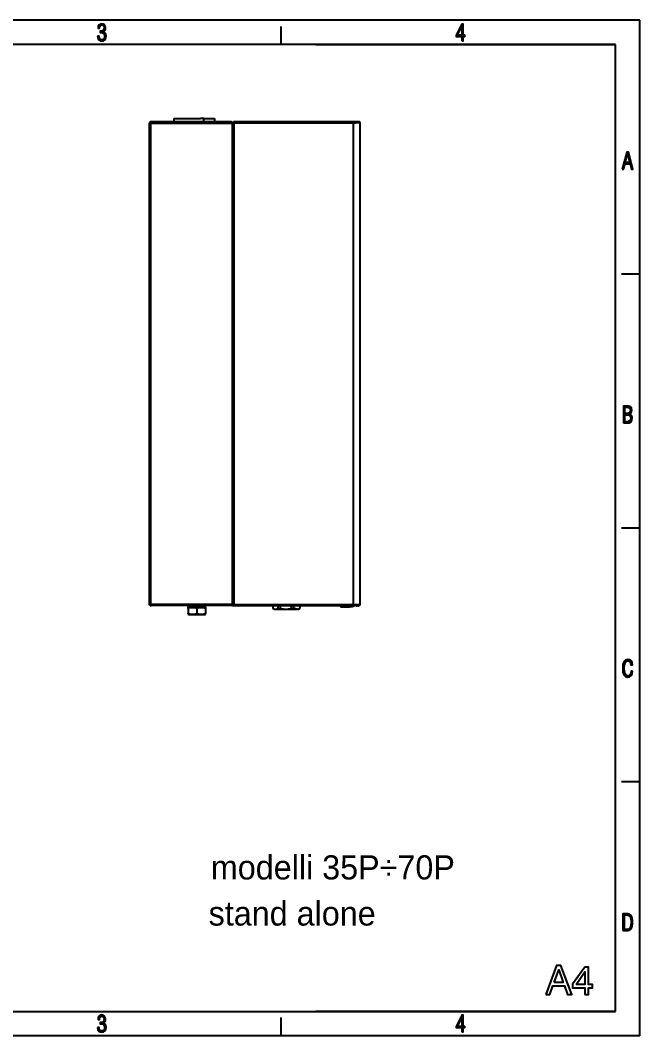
# Model space of a CAD drawing. Extents: x 0 to 2970, y 0 to 2100.
# Drawn here: x 1688 to 2970, y 0 to 2100 of the extents above; entities that cross this region are included whole.
import ezdxf

# ---------------------------------------------------------------- set-up
doc = ezdxf.new("R2010")
doc.units = 0
doc.header["$MEASUREMENT"] = 0
doc.layers.get('0').update_dxf_attribs({"linetype": 'CONTINUOUS'})

msp = doc.modelspace()

# ---------------------------------------------------------------- linework, layer by layer
at = {"color": 7}
for p, q in [((2970, 2100), (0, 2100)), ((2970, 0), (2970, 2100)), ((2228, 2050), (2228, 2087.5)), ((2920, 2050), (50, 2050)), ((2300, 2050), (2920, 2050)), ((2920, 50), (2920, 2050)), ((2920, 50), (2920, 2050)), ((2005.8, 1896.9), (2005.8, 1889.7)), ((2005.8, 1896.9), (2006.8, 1896.9)), ((2006.8, 1896.9), (2009.2, 1896.9)), ((2009.2, 1896.9), (2012.9, 1896.9)), ((2012.9, 1896.9), (2017.8, 1896.9)), ((2017.8, 1896.9), (2023.8, 1896.9)), ((2023.8, 1896.9), (2030.6, 1896.9)), ((2030.6, 1896.9), (2037.9, 1896.9)), ((2037.9, 1896.9), (2045.6, 1896.9)), ((2045.6, 1896.9), (2053.4, 1896.9)), ((2053.4, 1896.9), (2061, 1896.9)), ((2068.2, 1896.9), (2061, 1896.9)), ((2068.2, 1889.7), (2068.2, 1896.9)), ((2068.2, 1896.9), (2074.6, 1896.9)), ((2074.6, 1896.9), (2080.2, 1896.9)), ((2080.2, 1896.9), (2084.6, 1896.9)), ((2084.6, 1896.9), (2087.8, 1896.9)), ((2087.8, 1896.9), (2089.7, 1896.9)), ((2089.7, 1896.9), (2090.1, 1896.9)), ((2090.1, 1896.9), (2090.1, 1889.7)), ((1956.5, 1889.2), (1955.9, 1887.9)), ((1955.9, 1887.9), (1955.9, 1887.1)), ((1956.7, 1887.9), (1955.9, 1887.9)), ((1955.9, 1887.1), (1956.5, 1887.1)), ((1955.9, 890.5), (1955.9, 1887.1)), ((1956.7, 1889.3), (1956.5, 1889.2)), ((1956.5, 1887.1), (1957.7, 1887.1)), ((1956.7, 1888.9), (1956.7, 1889.7)), ((2119.3, 1889.7), (1956.7, 1889.7)), ((1956.7, 1888.9), (1957, 1888.7)), ((1956.7, 1888.9), (2127.6, 1888.9)), ((1956.7, 1888.9), (1956.7, 1888.1)), ((1956.7, 1888.1), (1957, 1888)), ((1956.7, 1887.9), (1956.8, 1888.1)), ((1956.7, 1887.9), (1956.7, 1887.1)), ((1957, 1888.7), (1957.2, 1888.4)), ((1957, 1888), (1957.2, 1887.8)), ((1957.2, 1888.4), (1957.4, 1887.9)), ((1957.4, 1887.6), (1957.2, 1887.8)), ((1957.4, 1887.9), (1957.7, 1887.1)), ((1957.7, 1887.1), (1957.4, 1887.6)), ((1957.7, 1887.1), (2126.7, 1887.1)), ((1957.7, 1887.1), (1957.7, 890.5)), ((2125.3, 1889.7), (2119.3, 1889.7)), ((2119.3, 1889.7), (2119.3, 1888.9)), ((2125.3, 1889.7), (2125.3, 1888.9)), ((2125.3, 1889.7), (2126.5, 1889.2)), ((2126.5, 1889.2), (2126.7, 1888.9)), ((2126.7, 1887.1), (2127, 1887.9)), ((2126.7, 1887.1), (2127.2, 1887.7)), ((2126.7, 1887.1), (2127.5, 1887.7)), ((2126.7, 1887.1), (2127, 1887.6)), ((2126.7, 1887.1), (2126.7, 891.5)), ((2127, 1887.9), (2127.2, 1888.4)), ((2127, 1887.6), (2127.2, 1887.8)), ((2127.1, 1887.7), (2127.1, 1887.5)), ((2127.2, 1888.4), (2127.4, 1888.7)), ((2127.6, 1888.4), (2127.2, 1887.7)), ((2127.2, 1887.8), (2127.4, 1888)), ((2127.4, 1888.7), (2127.6, 1888.9)), ((2127.4, 1888), (2127.4, 1888)), ((2127.5, 1887.7), (2128, 1888)), ((2127.6, 1888.4), (2127.6, 1888.9)), ((2127.7, 1888.9), (2127.6, 1888.4)), ((2127.7, 1888.9), (2128.5, 1888.9)), ((2128, 1888), (2128.3, 1888.4)), ((2128.5, 1888.9), (2128.3, 1888.4)), ((2128.5, 1888.9), (2128.5, 891.5)), ((2129.3, 1888.8), (2128.5, 1888.8)), ((2128.5, 1888.8), (2128.5, 890.6)), ((2128.5, 1888.7), (2128.5, 1888.8)), ((2128.9, 1888.5), (2128.5, 1888.7)), ((2129.5, 1888.2), (2128.9, 1888.5)), ((2129.3, 1889.7), (2129.3, 1888.9)), ((2377.7, 1889.7), (2129.3, 1889.7)), ((2129.4, 1889.7), (2129.3, 1889.7)), ((2129.3, 1888.8), (2129.3, 1888.9)), ((2129.3, 1888.9), (2129.4, 1888.9)), ((2129.3, 1888.8), (2129.3, 1888.7)), ((2129.3, 1888.7), (2129.5, 1888.5)), ((2129.4, 1889.7), (2129.7, 1889.4)), ((2129.7, 1888.7), (2129.4, 1888.9)), ((2129.9, 1888.2), (2129.5, 1888.5)), ((2130.3, 1887.9), (2129.5, 1888.2)), ((2129.7, 1889.4), (2130, 1888.8)), ((2130, 1888.4), (2129.7, 1888.7)), ((2130.3, 1887.9), (2129.9, 1888.2)), ((2130, 1888.8), (2130.3, 1887.9)), ((2130.3, 1887.9), (2130, 1888.4)), ((2130.3, 1887.9), (2130.3, 891.5)), ((2130.3, 1887.9), (2377.7, 1887.9)), ((2377.7, 1889.7), (2377.7, 1887.9)), ((2377.7, 1889.7), (2377.7, 1887.9)), ((2377.7, 1889.7), (2377.7, 1889.7)), ((2381.4, 1889.7), (2377.7, 1889.7)), ((2377.7, 891.5), (2377.7, 1887.9)), ((2377.7, 1887.9), (2382, 1887.9)), ((2384.8, 1889.7), (2381.4, 1889.7)), ((2385.8, 1887.9), (2382, 1887.9)), ((2387.4, 1889.7), (2384.8, 1889.7)), ((2388.9, 1887.9), (2385.8, 1887.9)), ((2389.1, 1889.7), (2387.4, 1889.7)), ((2390.9, 1887.9), (2388.9, 1887.9)), ((2389.7, 1889.7), (2389.1, 1889.7)), ((2391, 1889.2), (2389.7, 1889.7)), ((2391.5, 1887.9), (2390.9, 1887.9)), ((2391.5, 1887.9), (2391, 1889.2)), ((2391.5, 891.5), (2391.5, 1887.9)), ((2970, 1575), (2932.5, 1575)), ((2970, 1050), (2932.5, 1050)), ((1956.5, 890.5), (1955.9, 890.5)), ((1957.7, 890.5), (1956.5, 890.5)), ((1956.7, 890.5), (1956.7, 890.5)), ((1956.7, 890.5), (1956.7, 889.7)), ((1956.7, 889.7), (1959.2, 889.7)), ((1957.7, 890.5), (1959.2, 890.5)), ((2126.7, 891.5), (1959.2, 891.5)), ((1959.2, 891.5), (1959.2, 890.5)), ((1959.2, 890.3), (1959.2, 890.5)), ((1959.2, 889.7), (1959.2, 890.3)), ((2127.7, 889.7), (1959.2, 889.7)), ((2035.7, 887.2), (2053.7, 887.2)), ((2035.7, 885.7), (2035.7, 887.2)), ((2035.7, 883.2), (2035.7, 885.7)), ((2035.7, 885.7), (2044.7, 885.7)), ((2035.7, 883.2), (2035.7, 874.2)), ((2036.7, 888.2), (2053.7, 888.2)), ((2040.7, 889.7), (2040.7, 888.2)), ((2040.8, 889.7), (2040.8, 888.1)), ((2040.8, 888.1), (2041.5, 888.1)), ((2042.1, 886.1), (2040.8, 888.1)), ((2043.4, 888.1), (2041.5, 888.1)), ((2043.6, 886.1), (2042.1, 886.1)), ((2043.4, 888.1), (2046.4, 888.1)), ((2046.3, 886.1), (2043.6, 886.1)), ((2044.7, 885.7), (2053.7, 885.7)), ((2050.1, 886.1), (2046.3, 886.1)), ((2046.4, 888.1), (2050.1, 888.1)), ((2050.1, 888.1), (2054.3, 888.1)), ((2054.3, 886.1), (2050.1, 886.1)), ((2053.7, 888.2), (2070.7, 888.2)), ((2053.7, 887.2), (2071.7, 887.2)), ((2053.7, 885.7), (2071.6, 885.7)), ((2053.7, 883.2), (2053.7, 874.2)), ((2054.3, 888.1), (2054.3, 889.7)), ((2054.3, 886.1), (2054.3, 888.1)), ((2054.3, 888.1), (2058.5, 888.1)), ((2058.5, 886.1), (2054.3, 886.1)), ((2058.5, 888.1), (2062.2, 888.1)), ((2062.2, 886.1), (2058.5, 886.1)), ((2062.2, 888.1), (2065.2, 888.1)), ((2065, 886.1), (2062.2, 886.1)), ((2066.4, 886.1), (2065, 886.1)), ((2065.2, 888.1), (2067.1, 888.1)), ((2067.8, 888.1), (2066.4, 886.1)), ((2066.7, 889.7), (2066.7, 888.2)), ((2067.1, 888.1), (2067.8, 888.1)), ((2067.8, 888.1), (2067.8, 889.7)), ((2071.6, 886.2), (2071.6, 885.7)), ((2071.6, 886.2), (2071.7, 886.2)), ((2071.6, 885.7), (2071.6, 883.2)), ((2071.6, 883.2), (2071.6, 874.2)), ((2071.7, 886.2), (2071.7, 887.2)), ((2126.7, 891.5), (2127, 891.1)), ((2126.7, 891.5), (2127, 890.7)), ((2128, 891.5), (2126.7, 891.5)), ((2127, 891.1), (2127.2, 890.8)), ((2127, 890.7), (2127.2, 890.3)), ((2127.4, 890.6), (2127.2, 890.8)), ((2127.2, 890.3), (2127.4, 889.9)), ((2127.7, 890.5), (2127.4, 890.6)), ((2127.7, 889.7), (2127.4, 889.9)), ((2127.7, 890.8), (2127.7, 891.5)), ((2127.7, 890.5), (2127.7, 890.8)), ((2127.7, 890.5), (2128.5, 890.5)), ((2127.7, 890.5), (2127.7, 889.7)), ((2127.7, 889.7), (2128.5, 889.7)), ((2128.5, 891.5), (2128, 891.5)), ((2128.9, 891), (2128.5, 890.7)), ((2128.5, 890.7), (2128.5, 890.6)), ((2128.5, 890.5), (2129.2, 890.7)), ((2128.5, 890.6), (2128.9, 890.6)), ((2128.5, 890.5), (2128.5, 889.7)), ((2128.7, 889.8), (2128.5, 889.7)), ((2128.5, 889.7), (2377.7, 889.7)), ((2129.2, 890.1), (2128.7, 889.8)), ((2129.5, 891.3), (2128.9, 891)), ((2129.2, 890.7), (2129.8, 891.1)), ((2129.8, 890.7), (2129.2, 890.1)), ((2129.5, 891), (2129.4, 890.8)), ((2130.3, 891.5), (2129.5, 891.3)), ((2129.9, 891.3), (2129.5, 891)), ((2129.8, 890.7), (2130.3, 891.5)), ((2129.8, 891.1), (2130.3, 891.5)), ((2130.3, 891.5), (2129.9, 891.3)), ((2130.3, 891.5), (2377.7, 891.5)), ((2210.8, 889.7), (2210.8, 883.7)), ((2210.8, 889.7), (2210.8, 883.7)), ((2210.8, 883.7), (2210.8, 883.7)), ((2213.4, 882.2), (2210.8, 883.7)), ((2213.4, 882.2), (2260.2, 882.2)), ((2221.4, 889.7), (2221.4, 883.7)), ((2221.4, 883.7), (2225.9, 883.7)), ((2225.9, 889.7), (2225.9, 883.7)), ((2249, 889.7), (2249, 883.7)), ((2249, 883.7), (2253.9, 883.7)), ((2253.9, 889.7), (2253.9, 883.7)), ((2260.2, 882.2), (2264.3, 882.2)), ((2264.3, 882.2), (2266.8, 883.7)), ((2266.5, 889.7), (2266.5, 883.7)), ((2266.5, 883.7), (2266.8, 883.7)), ((2266.8, 889.7), (2266.8, 883.7)), ((2349.1, 889.5), (2348.9, 889.7)), ((2348.9, 889.7), (2349.4, 889.2)), ((2349.6, 889.1), (2349.1, 889.5)), ((2349.4, 889.2), (2350.1, 889)), ((2350.1, 889), (2349.6, 889.1)), ((2365.3, 889), (2350.1, 889)), ((2350.1, 889), (2365.3, 889)), ((2355.7, 888.2), (2350.7, 888.2)), ((2350.7, 888.2), (2350.7, 887)), ((2350.7, 887), (2355.7, 887)), ((2355.7, 888.2), (2355.7, 887)), ((2370.3, 888.2), (2355.7, 888.2)), ((2355.7, 887), (2370.3, 887)), ((2365.3, 889.7), (2365.3, 889)), ((2365.3, 889), (2365.3, 889.7)), ((2365.7, 889), (2365.3, 889)), ((2365.3, 889), (2365.7, 889)), ((2365.7, 889), (2366.1, 889)), ((2366.3, 889), (2366.1, 889)), ((2366.1, 889), (2366.3, 889)), ((2366.4, 889), (2366.3, 889)), ((2366.3, 889), (2366.4, 889)), ((2366.4, 889), (2366.7, 889)), ((2366.7, 889), (2367, 889)), ((2367, 889), (2367, 889)), ((2367.1, 889), (2367, 889)), ((2367.2, 889), (2367.1, 889)), ((2367.1, 889), (2367.2, 889)), ((2367.2, 889), (2367.3, 889)), ((2367.3, 889.7), (2367.3, 889)), ((2367.3, 889.7), (2367.3, 889)), ((2367.3, 889), (2367.3, 889)), ((2367.3, 889), (2367.3, 889)), ((2370.3, 888.2), (2374.3, 888.2)), ((2370.3, 887), (2370.3, 888.2)), ((2374.3, 887), (2370.3, 887)), ((2375, 888.2), (2374.3, 888.2)), ((2374.3, 888.2), (2374.3, 887)), ((2375, 887), (2374.3, 887)), ((2375, 888.2), (2375.7, 888.4)), ((2375, 888.2), (2375, 887)), ((2376.3, 887.5), (2375, 887)), ((2377.5, 889.7), (2375.7, 888.4)), ((2375.7, 888.4), (2376.3, 887.5)), ((2379.6, 889.7), (2376.3, 887.5)), ((2377.7, 891.5), (2382, 891.5)), ((2377.7, 889.7), (2377.7, 891.5)), ((2377.7, 889.7), (2377.7, 891.5)), ((2377.7, 889.7), (2377.7, 889.7)), ((2377.7, 889.7), (2381.4, 889.7)), ((2384.8, 889.7), (2381.4, 889.7)), ((2382, 891.5), (2385.8, 891.5)), ((2384.1, 888.8), (2384, 888.8)), ((2384.1, 888.8), (2384, 888.8)), ((2384, 888.8), (2384, 888.8)), ((2384, 888.8), (2384, 888.8)), ((2384.1, 888.8), (2384.1, 888.8)), ((2384.3, 888.8), (2384.1, 888.8)), ((2384.1, 888.8), (2384.1, 888.8)), ((2384.4, 888.8), (2384.3, 888.8)), ((2384.3, 888.8), (2384.4, 888.8)), ((2384.4, 888.8), (2384.6, 888.8)), ((2384.6, 888.8), (2384.4, 888.8)), ((2384.9, 888.8), (2384.6, 888.8)), ((2387.4, 889.7), (2384.8, 889.7)), ((2385.3, 888.8), (2384.9, 888.8)), ((2384.9, 888.8), (2384.9, 888.8)), ((2384.9, 888.8), (2384.9, 888.8)), ((2385.2, 888.8), (2385.1, 888.8)), ((2385.3, 888.8), (2385.2, 888.8)), ((2385.6, 888.8), (2385.3, 888.8)), ((2385.6, 888.8), (2385.4, 888.8)), ((2386, 888.8), (2385.6, 888.8)), ((2385.8, 891.5), (2388.9, 891.5)), ((2386, 889.7), (2386, 889.4)), ((2386, 889.4), (2386, 889.7)), ((2386, 889.4), (2386, 889.1)), ((2386, 889.1), (2386, 889.4)), ((2386, 888.8), (2386, 889.1)), ((2386, 889.1), (2386, 888.8)), ((2386, 888.8), (2386, 888.8)), ((2386, 888.8), (2386, 888.8)), ((2386, 888.8), (2386.4, 888.8)), ((2386.4, 888.8), (2386, 888.8)), ((2386.8, 888.8), (2386.4, 888.8)), ((2386.8, 888.8), (2386.8, 888.8)), ((2386.8, 888.8), (2386.8, 888.8)), ((2386.8, 888.8), (2387.3, 888.8)), ((2387.2, 888.8), (2386.9, 888.8)), ((2387.2, 888.8), (2387.2, 888.8)), ((2387.5, 888.8), (2387.3, 888.8)), ((2387.3, 888.8), (2387.5, 888.8)), ((2389.1, 889.7), (2387.4, 889.7)), ((2387.7, 888.8), (2387.5, 888.8)), ((2387.7, 888.8), (2387.9, 888.8)), ((2387.8, 888.8), (2387.7, 888.8)), ((2387.9, 888.8), (2387.9, 888.8)), ((2387.9, 888.8), (2387.9, 888.8)), ((2388, 888.8), (2387.9, 888.8)), ((2388, 888.8), (2388, 888.8)), ((2388, 888.8), (2388, 888.8)), ((2388.1, 888.8), (2388, 888.8)), ((2388.1, 888.8), (2388, 888.8)), ((2388.9, 891.5), (2390.9, 891.5)), ((2389.7, 889.7), (2389.1, 889.7)), ((2389.7, 889.7), (2391, 890.3)), ((2390.9, 891.5), (2391.5, 891.5)), ((2391, 890.3), (2391.5, 891.5)), ((2035.7, 871.7), (2035.7, 874.2)), ((2038.1, 871.2), (2050.9, 871.2)), ((2053.7, 871.2), (2050.9, 871.2)), ((2051.4, 871.2), (2051.8, 871.2)), ((2051.8, 871.2), (2053.7, 871.2)), ((2057.4, 871.2), (2053.7, 871.2)), ((2053.7, 871.2), (2061.8, 871.2)), ((2062.7, 871.2), (2057.4, 871.2)), ((2062.7, 871.2), (2069.3, 871.2)), ((2071.6, 874.2), (2071.6, 871.7)), ((2970, 525), (2932.5, 525)), ((50, 50), (2920, 50)), ((2920, 50), (2300, 50)), ((2228, 0), (2228, 37.5)), ((2970, 0), (0, 0))]:
    msp.add_line(p, q, dxfattribs=at)
for points in [[(1848.4, 2067), (1849, 2062.8), (1850.7, 2059.6), (1853.3, 2057.8), (1856.8, 2057.1), (1860.5, 2057.8), (1863.3, 2059.8), (1865.1, 2063), (1865.8, 2067.3), (1865.4, 2070.4), (1864.4, 2073), (1862.6, 2074.9), (1860.1, 2076.2), (1862.1, 2077.5), (1863.6, 2079.3), (1864.4, 2081.6), (1864.8, 2084.4), (1864.2, 2087.9), (1862.6, 2090.6), (1860, 2092.3), (1856.8, 2092.9), (1853.7, 2092.3), (1851.3, 2090.6), (1849.7, 2087.6), (1849.2, 2083.7), (1852, 2083.7), (1852, 2083.9), (1852.3, 2086.7), (1853.3, 2088.7), (1854.9, 2089.9), (1856.9, 2090.4), (1859, 2089.9), (1860.6, 2088.8), (1861.6, 2086.9), (1862, 2084.4), (1861.5, 2081.2), (1860, 2078.9), (1857.6, 2077.6), (1854.1, 2077.2), (1853.9, 2077.2), (1853.9, 2074.6), (1855.3, 2074.6), (1858.6, 2074.2), (1860.9, 2072.8), (1862.3, 2070.5), (1862.8, 2067.2), (1862.3, 2064.1), (1861.1, 2061.7), (1859.2, 2060.2), (1856.8, 2059.8), (1854.5, 2060.2), (1852.7, 2061.6), (1851.6, 2063.9), (1851.2, 2067)], [(2601.9, 2057.8), (2604.9, 2057.8), (2604.9, 2066.7), (2608, 2066.7), (2608, 2069.3), (2604.9, 2069.3), (2604.9, 2092.2), (2601.9, 2092.2), (2590, 2069.3), (2590, 2066.7), (2601.9, 2066.7)], [(2592.9, 2069.3), (2602.2, 2087.7), (2601.9, 2069.3)], [(2933.9, 1792.3), (2936.6, 1792.3), (2939.6, 1803.3), (2950.2, 1803.3), (2953.2, 1792.3), (2956.1, 1792.3), (2946.8, 1827.3), (2943.3, 1827.3)], [(2940.1, 1805.9), (2944.9, 1823.4), (2949.6, 1805.9)], [(2936.3, 1267.3), (2943.7, 1267.3), (2948.5, 1267.8), (2952, 1269.7), (2954, 1272.8), (2954.7, 1277.4), (2954.4, 1280.2), (2953.3, 1282.5), (2951.6, 1284.3), (2949.1, 1285.7), (2951.1, 1286.9), (2952.5, 1288.6), (2953.3, 1290.9), (2953.6, 1293.7), (2952.9, 1297.7), (2950.9, 1300.3), (2947.4, 1301.8), (2942.5, 1302.3), (2936.3, 1302.3)], [(2939.2, 1286.8), (2939.2, 1299.7), (2943, 1299.7), (2946.4, 1299.3), (2948.8, 1298.4), (2950.2, 1296.5), (2950.7, 1293.6), (2950.2, 1290.5), (2948.9, 1288.4), (2946.7, 1287.2), (2943.4, 1286.8)], [(2939.2, 1269.9), (2939.2, 1284.2), (2943.6, 1284.2), (2947.1, 1283.8), (2949.7, 1282.5), (2951.2, 1280.4), (2951.7, 1277.4), (2951.2, 1273.8), (2949.6, 1271.5), (2947, 1270.3), (2943.3, 1269.9)], [(2955.1, 754), (2952.1, 754), (2951.4, 749.8), (2950, 746.7), (2947.9, 744.9), (2945.2, 744.3), (2941.9, 745.2), (2939.6, 748.1), (2938.3, 753), (2937.9, 759.8), (2938.3, 766.5), (2939.6, 771.4), (2941.9, 774.3), (2945.2, 775.3), (2947.8, 774.7), (2949.9, 773.2), (2951.2, 770.6), (2951.9, 767.1), (2954.9, 767.1), (2954.1, 771.7), (2952.1, 775.1), (2949.1, 777.2), (2945.2, 778), (2940.5, 776.8), (2937.3, 773.5), (2935.4, 767.8), (2934.9, 759.8), (2935.4, 751.7), (2937.3, 746), (2940.5, 742.6), (2945.2, 741.6), (2949.1, 742.3), (2952.1, 744.7), (2954.1, 748.6)], [(2935.3, 217.3), (2942.6, 217.3), (2945.9, 217.4), (2948.6, 218.2), (2950.8, 219.4), (2952.5, 221.3), (2953.8, 223.6), (2954.7, 226.7), (2955.2, 230.4), (2955.4, 234.8), (2955.2, 239.2), (2954.7, 242.9), (2953.9, 245.9), (2952.5, 248.3), (2950.8, 250.1), (2948.6, 251.3), (2945.8, 252), (2942.6, 252.3), (2935.3, 252.3)], [(2938.2, 219.9), (2938.2, 249.7), (2942.4, 249.7), (2947.3, 248.9), (2950.3, 246.3), (2951.8, 241.7), (2952.1, 238.5), (2952.3, 234.7), (2951.8, 227.7), (2950.3, 223.1), (2947.3, 220.6), (2942.4, 219.9)], [(2775.7, 85), (2784.1, 85), (2790.5, 102.9), (2814.2, 102.9), (2820.5, 85), (2829.3, 85), (2807, 145), (2798, 145)], [(2793, 109.9), (2802.5, 136.4), (2811.7, 109.9)], [(2856.6, 85), (2864.1, 85), (2864.1, 99.3), (2872.3, 99.3), (2872.3, 106), (2864.1, 106), (2864.1, 141.6), (2856.5, 141.6), (2831.2, 106.7), (2831.2, 99.3), (2856.6, 99.3)], [(2838.2, 106), (2856.6, 132), (2856.6, 106)], [(1848.4, 17), (1849, 12.8), (1850.7, 9.6), (1853.3, 7.8), (1856.8, 7.1), (1860.5, 7.8), (1863.3, 9.8), (1865.1, 13), (1865.8, 17.3), (1865.4, 20.4), (1864.4, 23), (1862.6, 24.9), (1860.1, 26.2), (1862.1, 27.5), (1863.6, 29.3), (1864.4, 31.6), (1864.8, 34.4), (1864.2, 37.9), (1862.6, 40.6), (1860, 42.3), (1856.8, 42.9), (1853.7, 42.3), (1851.3, 40.6), (1849.7, 37.6), (1849.2, 33.7), (1852, 33.7), (1852, 33.9), (1852.3, 36.7), (1853.3, 38.7), (1854.9, 39.9), (1856.9, 40.4), (1859, 39.9), (1860.6, 38.8), (1861.6, 36.9), (1862, 34.4), (1861.5, 31.2), (1860, 28.9), (1857.6, 27.6), (1854.1, 27.2), (1853.9, 27.2), (1853.9, 24.6), (1855.3, 24.6), (1858.6, 24.2), (1860.9, 22.8), (1862.3, 20.5), (1862.8, 17.2), (1862.3, 14.1), (1861.1, 11.7), (1859.2, 10.2), (1856.8, 9.8), (1854.5, 10.2), (1852.7, 11.6), (1851.6, 13.9), (1851.2, 17)], [(2601.9, 7.8), (2604.9, 7.8), (2604.9, 16.7), (2608, 16.7), (2608, 19.3), (2604.9, 19.3), (2604.9, 42.2), (2601.9, 42.2), (2590, 19.3), (2590, 16.7), (2601.9, 16.7)], [(2592.9, 19.3), (2602.2, 37.7), (2601.9, 19.3)]]:
    msp.add_lwpolyline(points, close=True, dxfattribs=at)
for points in [[(2044.7, 885.7), (2043.4, 885.7), (2042.2, 885.6), (2041.2, 885.5), (2040.2, 885.3), (2039.4, 885.2), (2038.6, 884.9), (2038, 884.7), (2037.3, 884.4), (2036.5, 883.9), (2036.1, 883.6), (2035.7, 883.2)], [(2053.7, 883.2), (2053, 883.8), (2052.3, 884.3), (2051.7, 884.6), (2051.1, 884.8), (2050.3, 885.1), (2049.5, 885.3), (2048.6, 885.4), (2047.5, 885.6), (2046.4, 885.7), (2044.7, 885.7)], [(2071.6, 883.2), (2071.2, 883.6), (2070.7, 883.9), (2070.2, 884.3), (2069.7, 884.5), (2069.1, 884.8), (2068.5, 885), (2067.7, 885.2), (2067, 885.4), (2066.1, 885.5), (2065.2, 885.6), (2063.3, 885.7), (2061.4, 885.7), (2060.5, 885.6), (2059.6, 885.5), (2058.6, 885.4), (2057.7, 885.2), (2056.5, 884.9), (2055.9, 884.7), (2055.4, 884.4), (2054.9, 884.2), (2054.4, 883.9), (2054, 883.6), (2053.7, 883.2)], [(2210.8, 883.7), (2211.6, 883.3), (2212.3, 883), (2213, 882.8), (2213.7, 882.6), (2214.7, 882.4), (2215.7, 882.3), (2216.6, 882.3), (2217.6, 882.4), (2218.6, 882.6), (2219.7, 882.9), (2220.7, 883.4), (2221.4, 883.7)], [(2225.9, 883.7), (2228, 883.2), (2230.1, 882.9), (2232.2, 882.6), (2234.4, 882.4), (2236.5, 882.3), (2238.7, 882.3), (2240.9, 882.4), (2243.1, 882.6), (2245.3, 882.9), (2247.5, 883.4), (2249, 883.7)], [(2260.2, 882.3), (2258.9, 882.3), (2257.7, 882.5), (2256.4, 882.8), (2255.2, 883.2), (2253.9, 883.7)], [(2260.2, 882.3), (2261.5, 882.3), (2262.7, 882.5), (2264, 882.8), (2265.3, 883.2), (2266.5, 883.7)], [(2035.7, 874.2), (2036.1, 873.9), (2036.6, 873.5), (2037.1, 873.2), (2037.6, 872.9), (2038.2, 872.7), (2038.8, 872.5), (2039.6, 872.3), (2040.3, 872.1), (2041.2, 872), (2042.1, 871.9), (2044, 871.7), (2045.8, 871.8), (2046.8, 871.8), (2047.7, 871.9), (2048.7, 872), (2049.6, 872.2), (2050.8, 872.6), (2051.4, 872.8), (2051.9, 873), (2052.8, 873.5), (2053.2, 873.8), (2053.7, 874.2)], [(2053.7, 874.2), (2054.1, 873.8), (2054.6, 873.5), (2055.1, 873.2), (2055.6, 872.9), (2056.2, 872.7), (2056.9, 872.5), (2057.6, 872.3), (2058.3, 872.1), (2059.2, 872), (2060.1, 871.9), (2062, 871.8), (2063.9, 871.8), (2064.8, 871.8), (2065.7, 871.9), (2066.7, 872.1), (2067.6, 872.2), (2068.8, 872.6), (2069.8, 873), (2070.3, 873.2), (2070.8, 873.5), (2071.2, 873.9), (2071.6, 874.2)]]:
    msp.add_lwpolyline(points, dxfattribs=at)
for centre, radius, start, end in [((2036.7, 887.2), 1, 90, 180), ((2070.7, 887.2), 1, 0, 90), ((2384, 889.7), 0.939, 179.3564, 270.9651), ((2388.1, 889.7), 0.939, 269.0349, 0.6436), ((2038.1, 877.2), 6, 246.3016, 270), ((2069.3, 877.2), 6, 270, 292.9813)]:
    msp.add_arc(centre, radius, start, end, dxfattribs=at)

# ---------------------------------------------------------------- texts
at = {"char_height": 50, "width": 904.655, "attachment_point": 1}
for s, insert in [('modelli 35P÷70P', (2082.6, 373.1)), ('stand alone', (2078, 277.8))]:
    msp.add_mtext(s, dxfattribs=dict(at, insert=insert))

doc.saveas('drawing.dxf')
